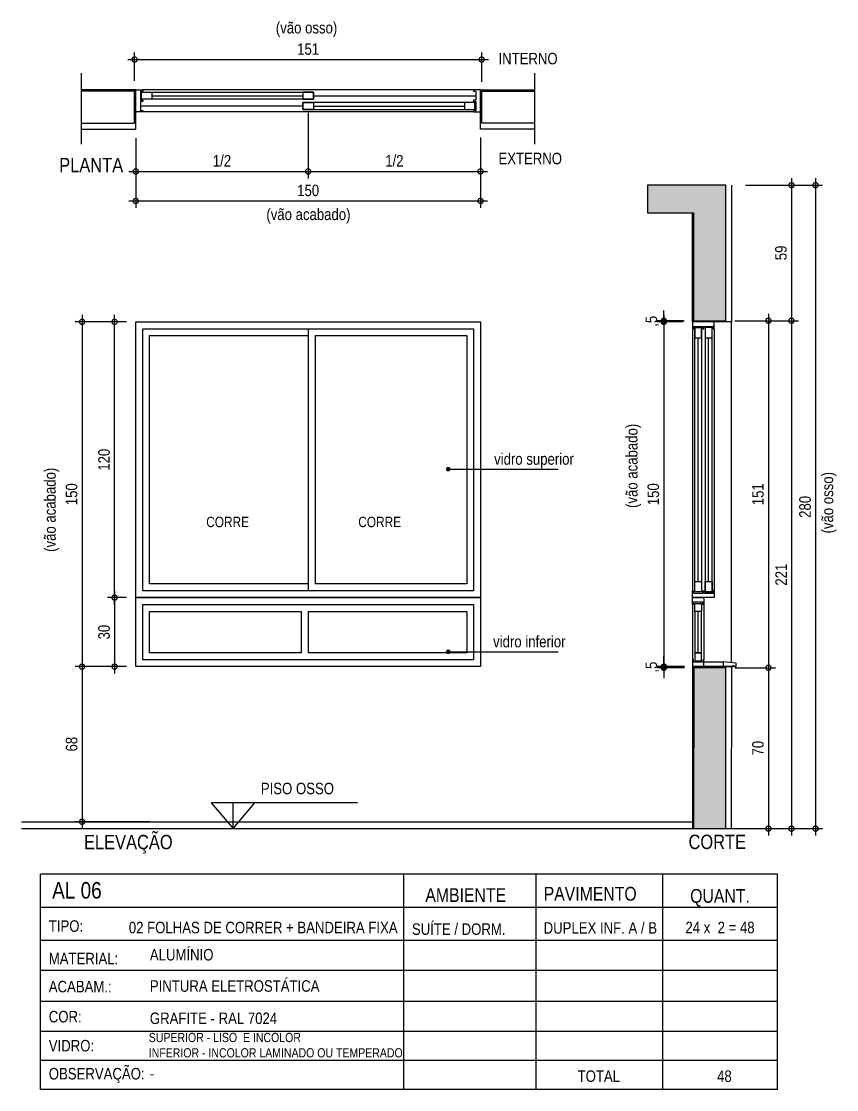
# Model space of a CAD drawing. Header units: metres. Extents: x -0.2 to 51.6, y -20.8 to 5.5.
# Drawn here: x 21.425 to 24.972, y 0.379 to 5.027 of the extents above; entities that cross this region are included whole.
import ezdxf

# ---------------------------------------------------------------- set-up
doc = ezdxf.new("R2010")
doc.units = ezdxf.units.M
doc.set_wipeout_variables(frame=1)
for name, color, linetype in [('ARQ-ALV ACAB', 4, 'Continuous'), ('ARQ-ALV OSSO', 5, 'Continuous'), ('ARQ-AUX', 7, 'Continuous'), ('ARQ-AUX1', 1, 'Continuous'), ('ARQ-AUX1 @ 1', 1, 'Continuous'), ('ARQ-AUX2', 2, 'Continuous'), ('ARQ-CAX', 1, 'Continuous'), ('ARQ-CAX @ 1', 1, 'Continuous'), ('ARQ-DIM', 2, 'Continuous'), ('ARQ-ENCH', 1, 'Continuous'), ('ARQ-SIM', 1, 'Continuous'), ('ARQ-TXT', 2, 'Continuous'), ('ARQ-TXT01', 2, 'Continuous'), ('ES-CORTE', 2, 'Continuous')]:
    doc.layers.add(name, color=color, linetype=linetype)
doc.styles.add('Adesa', font='ARIALN.TTF')
doc.styles.add('ROMANS', font='romans', dxfattribs={"height": 0.2})
doc.dimstyles.new('1-25ARQ', dxfattribs={"dimscale": 0.25, "dimtxt": 0.2, "dimasz": 0.08, "dimexe": 0.16, "dimexo": 0.1, "dimgap": 0.1, "dimtad": 1, "dimzin": 4, "dimdsep": 46, "dimtxsty": 'ROMANS', "dimblk": 'DOT', "dimcen": 0.1, "dimclrd": 1, "dimclre": 1, "dimclrt": 3, "dimadec": 0, "dimazin": 0, "dimtfac": 1, "dimtix": 1, "dimtmove": 2, "dimatfit": 3, "dimldrblk": 'DOT', "dimfxl": 1, "dimtolj": 1, "dimtzin": 4, "dimlwd": -1, "dimlwe": -1, "dimarcsym": 0})
doc.dimstyles.new('ADESA 1-0025', dxfattribs={"dimtxt": 0.05, "dimasz": 0.045, "dimexe": 0.03, "dimexo": 0.04, "dimgap": 0.02, "dimtad": 1, "dimtoh": 1, "dimdec": 0, "dimlfac": 100, "dimzin": 4, "dimtxsty": 'Adesa', "dimblk": 'DOTSMALL', "dimcen": 1, "dimdle": 0.03, "dimclrd": 1, "dimclre": 1, "dimclrt": 256, "dimazin": 1, "dimtm": 1e-09, "dimtfac": 1, "dimtdec": 0, "dimtix": 1, "dimtmove": 2, "dimatfit": 0, "dimldrblk": 'DOTSMALL', "dimfxl": 0.8, "dimtvp": 2, "dimtolj": 1, "dimtzin": 0, "dimarcsym": 0})

# ---------------------------------------------------------------- blocks, each defined once
blk = doc.blocks.new('_DotSmall')
at = {"color": 0, "linetype": 'ByBlock', "const_width": 0.5}
blk.add_lwpolyline([(-0.0625, 0, 1), (0.0625, 0, 1)], format="xyb", close=True, dxfattribs=at)
blk = doc.blocks.new('*D97')
at = {"layer": 'ARQ-DIM', "color": 1, "lineweight": -2, "transparency": 16777216}
for p, q in [((21.9227, 4.5188), (21.9227, 4.2158)), ((23.4227, 4.5188), (23.4227, 4.2158)), ((21.8927, 4.2458), (23.4527, 4.2458))]:
    blk.add_line(p, q, dxfattribs=at)
at = {"layer": 'Defpoints', "color": 0, "transparency": 16777216}
for p in [(21.9227, 4.5588), (23.4227, 4.5588), (23.4227, 4.2458)]:
    blk.add_point(p, dxfattribs=at)
at = {"layer": 'ARQ-DIM', "color": 1, "lineweight": -2, "transparency": 16777216, "xscale": 0.045, "yscale": 0.045, "zscale": 0.045, "rotation": 180}
blk.add_blockref('_DotSmall', (21.9227, 4.2458), dxfattribs=at)
at = {"layer": 'ARQ-DIM', "color": 1, "lineweight": -2, "transparency": 16777216, "xscale": 0.045, "yscale": 0.045, "zscale": 0.045}
blk.add_blockref('_DotSmall', (23.4227, 4.2458), dxfattribs=at)
at = {"layer": 'ARQ-DIM', "transparency": 16777216, "insert": (22.6727, 4.2913), "char_height": 0.05, "attachment_point": 5, "style": 'Adesa'}
blk.add_mtext('\\A1;150', dxfattribs=at)
blk = doc.blocks.new('*D86')
at = {"layer": 'ARQ-DIM', "color": 1, "lineweight": -2, "transparency": 16777216}
for p, q in [((21.8827, 3.7197), (21.659, 3.7197)), ((21.689, 3.7497), (21.689, 2.1897)), ((21.8827, 2.2197), (21.659, 2.2197))]:
    blk.add_line(p, q, dxfattribs=at)
at = {"layer": 'Defpoints', "color": 0, "transparency": 16777216}
for p in [(21.9227, 3.7197), (21.689, 2.2197), (21.9227, 2.2197)]:
    blk.add_point(p, dxfattribs=at)
at = {"layer": 'ARQ-DIM', "color": 1, "lineweight": -2, "transparency": 16777216, "xscale": 0.045, "yscale": 0.045, "zscale": 0.045}
for p, rotation in [((21.689, 3.7197), 90), ((21.689, 2.2197), 270)]:
    blk.add_blockref('_DotSmall', p, dxfattribs=dict(at, rotation=rotation))
at = {"layer": 'ARQ-DIM', "transparency": 16777216, "insert": (21.6435, 2.9697), "char_height": 0.05, "attachment_point": 5, "rotation": 90, "style": 'Adesa'}
blk.add_mtext('\\A1;150', dxfattribs=at)
blk = doc.blocks.new('*D98')
at = {"layer": 'ARQ-DIM', "color": 1, "lineweight": -2, "transparency": 16777216}
for p, q in [((21.9177, 4.7688), (21.9177, 4.8911)), ((23.4277, 4.7638), (23.4277, 4.8911)), ((21.8877, 4.8611), (23.4577, 4.8611))]:
    blk.add_line(p, q, dxfattribs=at)
at = {"layer": 'Defpoints', "color": 0, "transparency": 16777216}
for p in [(23.4277, 4.8611), (21.9177, 4.7288), (23.4277, 4.7238)]:
    blk.add_point(p, dxfattribs=at)
at = {"layer": 'ARQ-DIM', "color": 1, "lineweight": -2, "transparency": 16777216, "xscale": 0.045, "yscale": 0.045, "zscale": 0.045, "rotation": 180}
blk.add_blockref('_DotSmall', (21.9177, 4.8611), dxfattribs=at)
at = {"layer": 'ARQ-DIM', "color": 1, "lineweight": -2, "transparency": 16777216, "xscale": 0.045, "yscale": 0.045, "zscale": 0.045}
blk.add_blockref('_DotSmall', (23.4277, 4.8611), dxfattribs=at)
at = {"layer": 'ARQ-DIM', "transparency": 16777216, "insert": (22.6727, 4.9066), "char_height": 0.05, "attachment_point": 5, "style": 'Adesa'}
blk.add_mtext('\\A1;151', dxfattribs=at)
blk = doc.blocks.new('*D87')
at = {"layer": 'ARQ-DIM', "color": 1, "lineweight": -2, "transparency": 16777216}
for p, q in [((22.6727, 4.6288), (22.6727, 4.3442)), ((21.9227, 4.4938), (21.9227, 4.3442)), ((21.8927, 4.3742), (22.7027, 4.3742))]:
    blk.add_line(p, q, dxfattribs=at)
at = {"layer": 'Defpoints', "color": 0, "transparency": 16777216}
for p in [(22.6727, 4.6688), (21.9227, 4.5338), (22.6727, 4.3742)]:
    blk.add_point(p, dxfattribs=at)
at = {"layer": 'ARQ-DIM', "color": 1, "lineweight": -2, "transparency": 16777216, "xscale": 0.045, "yscale": 0.045, "zscale": 0.045, "rotation": 180}
blk.add_blockref('_DotSmall', (21.9227, 4.3742), dxfattribs=at)
at = {"layer": 'ARQ-DIM', "color": 1, "lineweight": -2, "transparency": 16777216, "xscale": 0.045, "yscale": 0.045, "zscale": 0.045}
blk.add_blockref('_DotSmall', (22.6727, 4.3742), dxfattribs=at)
at = {"layer": 'ARQ-DIM', "transparency": 16777216, "insert": (22.2977, 4.4201), "char_height": 0.05, "attachment_point": 5, "style": 'Adesa'}
blk.add_mtext('\\A1;1/2', dxfattribs=at)
blk = doc.blocks.new('*D88')
at = {"layer": 'ARQ-DIM', "color": 1, "lineweight": -2, "transparency": 16777216}
for p, q in [((22.6727, 4.6288), (22.6727, 4.3442)), ((23.4227, 4.5212), (23.4227, 4.3442)), ((22.6427, 4.3742), (23.4527, 4.3742))]:
    blk.add_line(p, q, dxfattribs=at)
at = {"layer": 'Defpoints', "color": 0, "transparency": 16777216}
for p in [(22.6727, 4.6688), (23.4227, 4.5612), (23.4227, 4.3742)]:
    blk.add_point(p, dxfattribs=at)
at = {"layer": 'ARQ-DIM', "color": 1, "lineweight": -2, "transparency": 16777216, "xscale": 0.045, "yscale": 0.045, "zscale": 0.045, "rotation": 180}
blk.add_blockref('_DotSmall', (22.6727, 4.3742), dxfattribs=at)
at = {"layer": 'ARQ-DIM', "color": 1, "lineweight": -2, "transparency": 16777216, "xscale": 0.045, "yscale": 0.045, "zscale": 0.045}
blk.add_blockref('_DotSmall', (23.4227, 4.3742), dxfattribs=at)
at = {"layer": 'ARQ-DIM', "transparency": 16777216, "insert": (23.0477, 4.4201), "char_height": 0.05, "attachment_point": 5, "style": 'Adesa'}
blk.add_mtext('\\A1;1/2', dxfattribs=at)
blk = doc.blocks.new('*D89')
at = {"layer": 'ARQ-DIM', "color": 1, "lineweight": -2, "transparency": 16777216}
for p, q in [((21.689, 2.2497), (21.689, 1.5147)), ((21.8827, 2.2197), (21.659, 2.2197)), ((21.9843, 1.5447), (21.659, 1.5447))]:
    blk.add_line(p, q, dxfattribs=at)
at = {"layer": 'Defpoints', "color": 0, "transparency": 16777216}
for p in [(21.9227, 2.2197), (21.689, 1.5447), (22.0243, 1.5447)]:
    blk.add_point(p, dxfattribs=at)
at = {"layer": 'ARQ-DIM', "color": 1, "lineweight": -2, "transparency": 16777216, "xscale": 0.045, "yscale": 0.045, "zscale": 0.045}
for p, rotation in [((21.689, 2.2197), 90), ((21.689, 1.5447), 270)]:
    blk.add_blockref('_DotSmall', p, dxfattribs=dict(at, rotation=rotation))
at = {"layer": 'ARQ-DIM', "transparency": 16777216, "insert": (21.6435, 1.8822), "char_height": 0.05, "attachment_point": 5, "rotation": 90, "style": 'Adesa'}
blk.add_mtext('\\A1;68', dxfattribs=at)
blk = doc.blocks.new('*D90')
at = {"layer": 'ARQ-DIM', "color": 1, "lineweight": -2, "transparency": 16777216}
for p, q in [((24.6755, 2.2448), (24.6755, 1.4847)), ((24.5305, 2.2148), (24.7055, 2.2148)), ((24.5299, 1.5147), (24.7055, 1.5147))]:
    blk.add_line(p, q, dxfattribs=at)
at = {"layer": 'Defpoints', "color": 0, "transparency": 16777216}
for p in [(24.4905, 2.2148), (24.4899, 1.5147), (24.6755, 1.5147)]:
    blk.add_point(p, dxfattribs=at)
at = {"layer": 'ARQ-DIM', "color": 1, "lineweight": -2, "transparency": 16777216, "xscale": 0.045, "yscale": 0.045, "zscale": 0.045}
for p, rotation in [((24.6755, 2.2148), 90), ((24.6755, 1.5147), 270)]:
    blk.add_blockref('_DotSmall', p, dxfattribs=dict(at, rotation=rotation))
at = {"layer": 'ARQ-DIM', "transparency": 16777216, "insert": (24.63, 1.8647), "char_height": 0.05, "attachment_point": 5, "rotation": 90, "style": 'Adesa'}
blk.add_mtext('\\A1;70', dxfattribs=at)
blk = doc.blocks.new('*D91')
at = {"layer": 'ARQ-DIM', "color": 1, "lineweight": -2, "transparency": 16777216}
for p, q in [((24.5299, 3.7247), (24.7055, 3.7247)), ((24.6755, 3.7547), (24.6755, 2.1848)), ((24.5305, 2.2148), (24.7055, 2.2148))]:
    blk.add_line(p, q, dxfattribs=at)
at = {"layer": 'Defpoints', "color": 0, "transparency": 16777216}
for p in [(24.4899, 3.7247), (24.4905, 2.2148), (24.6755, 2.2148)]:
    blk.add_point(p, dxfattribs=at)
at = {"layer": 'ARQ-DIM', "color": 1, "lineweight": -2, "transparency": 16777216, "xscale": 0.045, "yscale": 0.045, "zscale": 0.045}
for p, rotation in [((24.6755, 3.7247), 90), ((24.6755, 2.2148), 270)]:
    blk.add_blockref('_DotSmall', p, dxfattribs=dict(at, rotation=rotation))
at = {"layer": 'ARQ-DIM', "transparency": 16777216, "insert": (24.63, 2.9697), "char_height": 0.05, "attachment_point": 5, "rotation": 90, "style": 'Adesa'}
blk.add_mtext('\\A1;151', dxfattribs=at)
blk = doc.blocks.new('*D92')
at = {"layer": 'ARQ-DIM', "color": 1, "lineweight": -2, "transparency": 16777216}
for p, q in [((24.7756, 4.3447), (24.7756, 3.6947)), ((24.5759, 4.3147), (24.8056, 4.3147)), ((24.5299, 3.7247), (24.8056, 3.7247))]:
    blk.add_line(p, q, dxfattribs=at)
at = {"layer": 'Defpoints', "color": 0, "transparency": 16777216}
for p in [(24.5359, 4.3147), (24.4899, 3.7247), (24.7756, 3.7247)]:
    blk.add_point(p, dxfattribs=at)
at = {"layer": 'ARQ-DIM', "color": 1, "lineweight": -2, "transparency": 16777216, "xscale": 0.045, "yscale": 0.045, "zscale": 0.045}
for p, rotation in [((24.7756, 4.3147), 90), ((24.7756, 3.7247), 270)]:
    blk.add_blockref('_DotSmall', p, dxfattribs=dict(at, rotation=rotation))
at = {"layer": 'ARQ-DIM', "transparency": 16777216, "insert": (24.7301, 4.0197), "char_height": 0.05, "attachment_point": 5, "rotation": 90, "style": 'Adesa'}
blk.add_mtext('\\A1;59', dxfattribs=at)
blk = doc.blocks.new('*D93')
at = {"layer": 'ARQ-DIM', "color": 1, "lineweight": -2, "transparency": 16777216}
for p, q in [((24.6577, 3.7247), (24.8056, 3.7247)), ((24.7756, 3.7547), (24.7756, 1.4847)), ((24.6577, 1.5147), (24.8056, 1.5147))]:
    blk.add_line(p, q, dxfattribs=at)
at = {"layer": 'Defpoints', "color": 0, "transparency": 16777216}
for p in [(24.6177, 3.7247), (24.6177, 1.5147), (24.7756, 1.5147)]:
    blk.add_point(p, dxfattribs=at)
at = {"layer": 'ARQ-DIM', "color": 1, "lineweight": -2, "transparency": 16777216, "xscale": 0.045, "yscale": 0.045, "zscale": 0.045}
for p, rotation in [((24.7756, 3.7247), 90), ((24.7756, 1.5147), 270)]:
    blk.add_blockref('_DotSmall', p, dxfattribs=dict(at, rotation=rotation))
at = {"layer": 'ARQ-DIM', "transparency": 16777216, "insert": (24.7305, 2.6197), "char_height": 0.05, "attachment_point": 5, "rotation": 90, "style": 'Adesa'}
blk.add_mtext('\\A1;221', dxfattribs=at)
blk = doc.blocks.new('*D85')
at = {"layer": 'ARQ-DIM', "color": 1, "lineweight": -2, "transparency": 16777216}
for p, q in [((24.8804, 4.3447), (24.8804, 1.4847)), ((24.8077, 4.3147), (24.9104, 4.3147)), ((24.7716, 1.5147), (24.9104, 1.5147))]:
    blk.add_line(p, q, dxfattribs=at)
at = {"layer": 'Defpoints', "color": 0, "transparency": 16777216}
for p in [(24.7677, 4.3147), (24.7316, 1.5147), (24.8804, 1.5147)]:
    blk.add_point(p, dxfattribs=at)
at = {"layer": 'ARQ-DIM', "color": 1, "lineweight": -2, "transparency": 16777216, "xscale": 0.045, "yscale": 0.045, "zscale": 0.045}
for p, rotation in [((24.8804, 4.3147), 90), ((24.8804, 1.5147), 270)]:
    blk.add_blockref('_DotSmall', p, dxfattribs=dict(at, rotation=rotation))
at = {"layer": 'ARQ-DIM', "transparency": 16777216, "insert": (24.8349, 2.9147), "char_height": 0.05, "attachment_point": 5, "rotation": 90, "style": 'Adesa'}
blk.add_mtext('\\A1;280', dxfattribs=at)
blk = doc.blocks.new('*U18')
at = {"color": 0, "linetype": 'ByBlock', "ltscale": 0.5}
for points in [[(0.02, -0.045), (0.03, -0.045), (0.03, -0.05), (0.02, -0.05), (0.02, -0.09), (0.03, -0.09), (0.03, -0.095), (0.02, -0.095), (0.02, -0.09), (0.03, -0.09), (0.03, -0.095), (0, -0.095), (0, 0), (0.03, 0), (0.03, -0.005), (0.02, -0.005), (0.02, -0.045)], [(1.48, -0.045), (1.47, -0.045), (1.47, -0.05), (1.48, -0.05), (1.48, -0.09), (1.47, -0.09), (1.47, -0.095), (1.48, -0.095), (1.48, -0.09), (1.47, -0.09), (1.47, -0.095), (1.5, -0.095), (1.5, 0), (1.47, 0), (1.47, -0.005), (1.48, -0.005), (1.48, -0.045)], [(0.025, -0.01), (0.07, -0.01), (0.07, -0.04), (0.025, -0.04)], [(0.7725, -0.01), (0.7275, -0.01), (0.7275, -0.04), (0.7725, -0.04)], [(0.7275, -0.055), (0.7725, -0.055), (0.7725, -0.085), (0.7275, -0.085)], [(1.475, -0.055), (1.43, -0.055), (1.43, -0.085), (1.475, -0.085)]]:
    blk.add_lwpolyline(points, close=True, dxfattribs=at)
at = {"color": 8, "linetype": 'ByBlock', "ltscale": 0.5}
for points in [[(1.47, 0), (0.03, 0)], [(0.7725, -0.025), (1.48, -0.025)], [(0.7275, -0.07), (0.02, -0.07)], [(1.47, -0.095), (0.03, -0.095)]]:
    blk.add_lwpolyline(points, dxfattribs=at)
at = {"color": 7, "linetype": 'ByBlock', "ltscale": 0.5}
for points in [[(0.7725, -0.01), (0.7725, -0.04), (0.025, -0.04), (0.025, -0.01)], [(0.7275, -0.055), (0.7275, -0.085), (1.475, -0.085), (1.475, -0.055)]]:
    blk.add_lwpolyline(points, close=True, dxfattribs=at)
for points in [[(0.07, -0.025), (0.7275, -0.025)], [(0.7725, -0.07), (1.43, -0.07)]]:
    blk.add_lwpolyline(points, dxfattribs=at)
blk = doc.blocks.new('*U19')
at = {"color": 0, "linetype": 'ByBlock', "ltscale": 0.5}
for points in [[(-0.045, 1.18), (-0.045, 1.17), (-0.05, 1.17), (-0.05, 1.18), (-0.09, 1.18), (-0.09, 1.17), (-0.095, 1.17), (-0.095, 1.18), (-0.09, 1.18), (-0.09, 1.17), (-0.095, 1.17), (-0.095, 1.2), (0, 1.2), (0, 1.17), (-0.005, 1.17), (-0.005, 1.18), (-0.045, 1.18)], [(-0.055, 1.175), (-0.055, 1.13), (-0.085, 1.13), (-0.085, 1.175)], [(-0.01, 1.175), (-0.01, 1.13), (-0.04, 1.13), (-0.04, 1.175)], [(-0.055, 0.025), (-0.055, 0.07), (-0.085, 0.07), (-0.085, 0.025)], [(-0.01, 0.025), (-0.01, 0.07), (-0.04, 0.07), (-0.04, 0.025)], [(-0.045, 0.02), (-0.045, 0.03), (-0.05, 0.03), (-0.05, 0.02), (-0.09, 0.02), (-0.09, 0.03), (-0.095, 0.03), (-0.095, 0.02), (-0.09, 0.02), (-0.09, 0.03), (-0.095, 0.03), (-0.095, 0), (0, 0), (0, 0.03), (-0.005, 0.03), (-0.005, 0.02), (-0.045, 0.02)]]:
    blk.add_lwpolyline(points, close=True, dxfattribs=at)
at = {"color": 8, "linetype": 'ByBlock', "ltscale": 0.5}
for points in [[(-0.095, 1.17), (-0.095, 0.03)], [(0, 1.17), (0, 0.03)]]:
    blk.add_lwpolyline(points, dxfattribs=at)
at = {"color": 7, "linetype": 'ByBlock', "ltscale": 0.5}
for points in [[(-0.055, 0.025), (-0.085, 0.025), (-0.085, 1.175), (-0.055, 1.175)], [(-0.01, 1.175), (-0.04, 1.175), (-0.04, 0.025), (-0.01, 0.025)]]:
    blk.add_lwpolyline(points, close=True, dxfattribs=at)
for points in [[(-0.07, 0.07), (-0.07, 1.13)], [(-0.025, 0.07), (-0.025, 1.13)]]:
    blk.add_lwpolyline(points, dxfattribs=at)
blk = doc.blocks.new('*D94')
at = {"layer": 'ARQ-DIM', "color": 1, "lineweight": -2, "transparency": 16777216}
for p, q in [((24.3042, 3.7197), (24.1903, 3.7197)), ((24.2203, 3.7497), (24.2203, 2.1897)), ((24.3049, 2.2197), (24.1903, 2.2197))]:
    blk.add_line(p, q, dxfattribs=at)
at = {"layer": 'Defpoints', "color": 0, "transparency": 16777216}
for p in [(24.3442, 3.7197), (24.2203, 2.2197), (24.3449, 2.2197)]:
    blk.add_point(p, dxfattribs=at)
at = {"layer": 'ARQ-DIM', "color": 1, "lineweight": -2, "transparency": 16777216, "xscale": 0.045, "yscale": 0.045, "zscale": 0.045}
for p, rotation in [((24.2203, 3.7197), 90), ((24.2203, 2.2197), 270)]:
    blk.add_blockref('_DotSmall', p, dxfattribs=dict(at, rotation=rotation))
at = {"layer": 'ARQ-DIM', "transparency": 16777216, "insert": (24.1747, 2.9697), "char_height": 0.05, "attachment_point": 5, "rotation": 90, "style": 'Adesa'}
blk.add_mtext('\\A1;150', dxfattribs=at)
blk = doc.blocks.new('*D95')
at = {"layer": 'ARQ-DIM', "color": 1, "lineweight": -2, "transparency": 16777216}
for p, q in [((24.2203, 3.7247), (24.2203, 3.7697)), ((24.3092, 3.7247), (24.1903, 3.7247)), ((24.3042, 3.7197), (24.1903, 3.7197)), ((24.2203, 3.7247), (24.2203, 3.7197)), ((24.2203, 3.7197), (24.2203, 3.6747))]:
    blk.add_line(p, q, dxfattribs=at)
at = {"layer": 'Defpoints', "color": 0, "transparency": 16777216}
for p in [(24.2203, 3.7197), (24.3442, 3.7197), (24.3492, 3.7247)]:
    blk.add_point(p, dxfattribs=at)
at = {"layer": 'ARQ-DIM', "color": 1, "lineweight": -2, "transparency": 16777216, "xscale": 0.045, "yscale": 0.045, "zscale": 0.045}
for p, rotation in [((24.2203, 3.7247), 270), ((24.2203, 3.7197), 90)]:
    blk.add_blockref('_DotSmall', p, dxfattribs=dict(at, rotation=rotation))
at = {"layer": 'ARQ-DIM', "transparency": 16777216, "insert": (24.1703, 3.7222), "char_height": 0.05, "attachment_point": 5, "rotation": 90, "style": 'Adesa'}
blk.add_mtext('\\A1;,5', dxfattribs=at)
blk = doc.blocks.new('*D96')
at = {"layer": 'ARQ-DIM', "color": 1, "lineweight": -2, "transparency": 16777216}
for p, q in [((24.2203, 2.2197), (24.2203, 2.2647)), ((24.3099, 2.2197), (24.1903, 2.2197)), ((24.3099, 2.2147), (24.1903, 2.2147)), ((24.2203, 2.2147), (24.2203, 2.2197)), ((24.2203, 2.2147), (24.2203, 2.1697))]:
    blk.add_line(p, q, dxfattribs=at)
at = {"layer": 'Defpoints', "color": 0, "transparency": 16777216}
for p in [(24.2203, 2.2197), (24.3499, 2.2197), (24.3499, 2.2147)]:
    blk.add_point(p, dxfattribs=at)
at = {"layer": 'ARQ-DIM', "color": 1, "lineweight": -2, "transparency": 16777216, "xscale": 0.045, "yscale": 0.045, "zscale": 0.045}
for p, rotation in [((24.2203, 2.2197), 270), ((24.2203, 2.2147), 90)]:
    blk.add_blockref('_DotSmall', p, dxfattribs=dict(at, rotation=rotation))
at = {"layer": 'ARQ-DIM', "transparency": 16777216, "insert": (24.1703, 2.2172), "char_height": 0.05, "attachment_point": 5, "rotation": 90, "style": 'Adesa'}
blk.add_mtext('\\A1;,5', dxfattribs=at)
blk = doc.blocks.new('V BAND INF 150x40')
for points in [[(0, 0), (1.5, 0), (1.5, -0.3), (0, -0.3)], [(0.03, -0.03), (1.47, -0.03), (1.47, -0.27), (0.03, -0.27)]]:
    blk.add_lwpolyline(points, close=True)
for points in [[(0.72, -0.24), (0.06, -0.24), (0.06, -0.06), (0.72, -0.06)], [(0.72, -0.06), (0.72, -0.24)], [(0.75, -0.06), (1.44, -0.06), (1.44, -0.24), (0.75, -0.24)], [(0.75, -0.06), (0.75, -0.24)]]:
    blk.add_lwpolyline(points)
blk = doc.blocks.new('_Dot')
at = {"color": 0, "linetype": 'ByBlock', "lineweight": -2}
blk.add_line((-0.5, 0), (-1, 0), dxfattribs=at)
at = {"color": 0, "linetype": 'ByBlock', "const_width": 0.5}
blk.add_lwpolyline([(-0.25, 0, 1), (0.25, 0, 1)], format="xyb", close=True, dxfattribs=at)
blk = doc.blocks.new('*U507')
at = {"color": 0, "linetype": 'ByBlock', "ltscale": 0.5}
for points in [[(0.02, -0.045), (0.02, -0.045), (0.02, -0.045), (0.02, -0.045), (0.02, -0.045), (0.02, -0.045), (0.02, -0.045), (0.02, -0.045), (0.02, -0.045), (0.03, -0.045), (0.03, -0.05), (0, -0.05), (0, 0), (0.03, 0), (0.03, -0.005), (0.02, -0.005), (0.02, -0.045)], [(0.28, -0.045), (0.28, -0.045), (0.28, -0.045), (0.28, -0.045), (0.28, -0.045), (0.28, -0.045), (0.28, -0.045), (0.28, -0.045), (0.28, -0.045), (0.27, -0.045), (0.27, -0.05), (0.3, -0.05), (0.3, 0), (0.27, 0), (0.27, -0.005), (0.28, -0.005), (0.28, -0.045)], [(0.025, -0.01), (0.06, -0.01), (0.06, -0.04), (0.025, -0.04)], [(0.275, -0.01), (0.24, -0.01), (0.24, -0.04), (0.275, -0.04)]]:
    blk.add_lwpolyline(points, close=True, dxfattribs=at)
at = {"color": 8, "linetype": 'ByBlock', "ltscale": 0.5}
for points in [[(0.27, 0), (0.03, 0)], [(0.27, -0.05), (0.03, -0.05)]]:
    blk.add_lwpolyline(points, dxfattribs=at)
at = {"color": 7, "linetype": 'ByBlock', "ltscale": 0.5}
blk.add_lwpolyline([(0.24, -0.01), (0.24, -0.04), (0.06, -0.04), (0.06, -0.01)], close=True, dxfattribs=at)
blk.add_lwpolyline([(0.06, -0.025), (0.24, -0.025)], dxfattribs=at)
blk = doc.blocks.new('*D508')
at = {"layer": 'ARQ-DIM', "color": 1, "lineweight": -2, "transparency": 16777216}
for p, q in [((21.8827, 3.7197), (21.8002, 3.7197)), ((21.8302, 2.4897), (21.8302, 3.7497)), ((21.8827, 2.5197), (21.8002, 2.5197))]:
    blk.add_line(p, q, dxfattribs=at)
at = {"layer": 'Defpoints', "color": 0, "transparency": 16777216}
for p in [(21.8302, 3.7197), (21.9227, 3.7197), (21.9227, 2.5197)]:
    blk.add_point(p, dxfattribs=at)
at = {"layer": 'ARQ-DIM', "color": 1, "lineweight": -2, "transparency": 16777216, "xscale": 0.045, "yscale": 0.045, "zscale": 0.045}
for p, rotation in [((21.8302, 3.7197), 90), ((21.8302, 2.5197), 270)]:
    blk.add_blockref('_DotSmall', p, dxfattribs=dict(at, rotation=rotation))
at = {"layer": 'ARQ-DIM', "transparency": 16777216, "insert": (21.7847, 3.1197), "char_height": 0.05, "attachment_point": 5, "rotation": 90, "style": 'Adesa'}
blk.add_mtext('\\A1;120', dxfattribs=at)
blk = doc.blocks.new('*D509')
at = {"layer": 'ARQ-DIM', "color": 1, "lineweight": -2, "transparency": 16777216}
for p, q in [((21.8827, 2.5197), (21.8002, 2.5197)), ((21.8302, 2.5497), (21.8302, 2.1897)), ((21.8827, 2.2197), (21.8002, 2.2197))]:
    blk.add_line(p, q, dxfattribs=at)
at = {"layer": 'Defpoints', "color": 0, "transparency": 16777216}
for p in [(21.9227, 2.5197), (21.8302, 2.2197), (21.9227, 2.2197)]:
    blk.add_point(p, dxfattribs=at)
at = {"layer": 'ARQ-DIM', "color": 1, "lineweight": -2, "transparency": 16777216, "xscale": 0.045, "yscale": 0.045, "zscale": 0.045}
for p, rotation in [((21.8302, 2.5197), 90), ((21.8302, 2.2197), 270)]:
    blk.add_blockref('_DotSmall', p, dxfattribs=dict(at, rotation=rotation))
at = {"layer": 'ARQ-DIM', "transparency": 16777216, "insert": (21.7847, 2.3697), "char_height": 0.05, "attachment_point": 5, "rotation": 90, "style": 'Adesa'}
blk.add_mtext('\\A1;30', dxfattribs=at)
blk = doc.blocks.new('ALUMINIO')
h = blk.add_hatch(color=8)
h.dxf.hatch_style = 1
h.paths.add_polyline_path([(24.4899, 4.3147), (24.1499, 4.3147), (24.1499, 4.1947), (24.3499, 4.1947), (24.3499, 3.7247), (24.4899, 3.7247)])
h = blk.add_hatch()
h.set_pattern_fill('ANGLE', color=8)
h.set_pattern_definition([(0, (21.425, 0), (0, 6.985), [5.08, -1.905]), (90, (21.425, 0), (-6.985, 4e-16), [5.08, -1.905])])
h.paths.add_polyline_path([(24.3505, 2.2148), (24.3499, 1.5147), (24.4899, 1.5147), (24.4905, 2.2148)])
at = {"layer": 'ARQ-AUX1'}
h = blk.add_hatch(color=254, dxfattribs=at)
h.paths.add_polyline_path([(22.4597, 2.7778), (22.503, 2.8528), (22.4597, 2.9278)])
h.paths.add_polyline_path([(22.872, 2.9278), (22.8287, 2.8528), (22.872, 2.7778)])
h = blk.add_hatch(color=256, dxfattribs=at)
h.paths.add_polyline_path([(22.4597, 2.7778), (22.503, 2.8528), (22.4597, 2.9278)])
h.paths.add_polyline_path([(22.872, 2.9278), (22.8287, 2.8528), (22.872, 2.7778)])
at = {"layer": 'ARQ-DIM'}
h = blk.add_hatch(color=8, dxfattribs=at)
h.dxf.hatch_style = 1
h.paths.add_polyline_path([(24.3499, 1.5147), (24.4899, 1.5147), (24.4905, 2.2148), (24.3505, 2.2148)])
at = {"color": 8}
blk.add_line((24.1499, 4.3147), (24.1499, 4.1947), dxfattribs=at)
at = {"layer": 'ARQ-ALV ACAB', "ltscale": 0.05}
blk.add_line((21.4248, 1.5447), (24.3445, 1.5447), dxfattribs=at)
for points in [[(21.688, 4.5588), (21.9227, 4.5588), (21.9227, 4.7288), (21.687, 4.7288)], [(23.6573, 4.5588), (23.4227, 4.5588), (23.4227, 4.7288), (23.6573, 4.7288)]]:
    blk.add_lwpolyline(points, dxfattribs=at)
at = {"layer": 'ARQ-ALV ACAB'}
for points in [[(24.5149, 4.3147), (24.5149, 3.7197), (24.3449, 3.7197), (24.3449, 4.1947)], [(24.5149, 1.5147), (24.5155, 2.2198), (24.3449, 2.2197), (24.3445, 1.5147)]]:
    blk.add_lwpolyline(points, dxfattribs=at)
at = {"layer": 'ARQ-ALV OSSO', "ltscale": 0.05}
for points in [[(21.688, 4.5838), (21.9177, 4.5838), (21.9177, 4.7238), (21.688, 4.7238)], [(23.6573, 4.5838), (23.4277, 4.5838), (23.4277, 4.7238), (23.6573, 4.7238)]]:
    blk.add_lwpolyline(points, dxfattribs=at)
at = {"layer": 'ARQ-AUX'}
blk.add_lwpolyline([(24.5149, 2.2366), (24.5149, 3.7197)], dxfattribs=at)
at = {"layer": 'ARQ-AUX1'}
for points in [[(24.4785, 2.2198), (24.3949, 2.2198), (24.3949, 2.2398), (24.4785, 2.2398)], [(24.5255, 2.2198), (24.5355, 2.2198), (24.5355, 2.2348), (24.4785, 2.2398), (24.4785, 2.2198), (24.5205, 2.2198), (24.5205, 2.2248), (24.5255, 2.2248)]]:
    blk.add_lwpolyline(points, close=True, dxfattribs=at)
at = {"layer": 'ARQ-AUX2'}
for points in [[(24.1499, 4.1947), (24.3499, 4.1947), (24.3499, 3.7247), (24.4899, 3.7247), (24.4899, 4.3147), (24.1499, 4.3147)], [(24.4899, 1.5147), (24.4905, 2.2148), (24.3505, 2.2148), (24.3499, 1.5147)]]:
    blk.add_lwpolyline(points, dxfattribs=at)
at = {"layer": 'ARQ-CAX'}
for points in [[(22.6727, 3.6897), (22.6727, 2.5497)], [(22.7027, 3.6597), (22.7027, 2.5797)]]:
    blk.add_lwpolyline(points, dxfattribs=at)
at = {"layer": 'ARQ-DIM'}
blk.add_lwpolyline([(22.8873, 1.6272), (22.251, 1.6272), (22.346, 1.5147), (22.4409, 1.6272), (22.251, 1.6272), (22.346, 1.5147), (22.346, 1.6272)], dxfattribs=at)
at = {"layer": 'ARQ-ENCH', "ltscale": 0.01}
for p, q in [((21.687, 4.4923), (21.687, 4.8013)), ((23.6583, 4.4923), (23.6583, 4.8013)), ((24.7143, 1.3159), (21.5082, 1.3159)), ((21.5082, 0.379), (21.5082, 1.3159)), ((23.0896, 0.379), (23.0896, 1.3159)), ((23.0896, 0.379), (23.0896, 1.3159)), ((23.6627, 1.3159), (23.6627, 0.379)), ((24.215, 1.3159), (24.215, 0.379)), ((24.7143, 0.379), (24.7143, 1.3159)), ((24.7143, 1.172), (21.5082, 1.172)), ((24.7143, 1.0282), (21.5082, 1.0282)), ((24.7143, 0.8975), (21.5082, 0.8975)), ((24.7143, 0.7624), (21.5082, 0.7624)), ((24.7143, 0.6317), (21.5082, 0.6317)), ((24.7143, 0.5053), (21.5082, 0.5053)), ((24.7143, 0.379), (21.5082, 0.379))]:
    blk.add_line(p, q, dxfattribs=at)
at = {"layer": 'ES-CORTE'}
blk.add_line((21.4248, 1.5147), (24.5721, 1.5147), dxfattribs=at)
at = {"layer": 'ARQ-AUX1 @ 1'}
blk.add_blockref('*U18', (21.9227, 4.7288), dxfattribs=at)
at = {"layer": 'ARQ-CAX', "xscale": -1}
blk.add_blockref('*U19', (24.3449, 2.5197), dxfattribs=at)
at = {"layer": 'ARQ-CAX'}
blk.add_blockref('V BAND INF 150x40', (21.9227, 2.5197), dxfattribs=at)
at = {"layer": 'ARQ-CAX @ 1', "xscale": -1, "rotation": 270}
blk.add_blockref('*U507', (24.3949, 2.2197), dxfattribs=at)
at = {"layer": 'ARQ-TXT', "style": 'Adesa'}
for p in [(22.2292, 2.8266), (22.8908, 2.8266)]:
    blk.add_text('CORRE', height=0.045, dxfattribs=at).set_placement(p)
at = {"layer": 'ARQ-TXT', "attachment_point": 1, "style": 'Adesa'}
for s, insert, char_height, width in [('(vão osso)', (22.532, 5.0246), 0.05, 0.551174), ('PLANTA', (21.5894, 4.4332), 0.0625, 0.551174), ('(vão acabado)', (22.4908, 4.2126), 0.05, 0.551174), ('vidro superior', (23.4818, 3.148), 0.05, 0.551174), ('vidro inferior', (23.4774, 2.3536), 0.05, 0.551174), ('PISO OSSO', (22.4668, 1.7143), 0.05, 0.88), ('ELEVAÇÃO', (21.6972, 1.4875), 0.0625, 0.551174), ('CORTE', (24.3276, 1.4883), 0.0625, 0.551174)]:
    blk.add_mtext(s, dxfattribs=dict(at, insert=insert, char_height=char_height, width=width))
at = {"layer": 'ARQ-TXT', "ltscale": 0.01, "style": 'Adesa'}
for s, insert, char_height, width, attachment_point in [('INTERNO', (23.5006, 4.8903), 0.05, 0.686828, 1), ('EXTERNO', (23.5006, 4.4555), 0.05, 0.686828, 1), ('AL 06', (21.5588, 1.2823), 0.072, 0.605305, 1), ('AMBIENTE', (23.3582, 1.2556), 0.06, 0.467927, 2), ('PAVIMENTO', (23.6974, 1.2309), 0.06, 0.336611, 4), ('QUANT.', (24.4647, 1.2519), 0.06, 0.49922, 2), ('TIPO:', (21.5441, 1.1159), 0.05, 0.166457, 1), ('02 FOLHAS DE CORRER + BANDEIRA FIXA', (21.8924, 1.1093), 0.05, 1.240808, 1), ('SUÍTE / DORM.', (23.1242, 1.077), 0.05, 0.467927, 4), ('DUPLEX INF. A / B', (23.6974, 1.0823), 0.05, 0.55993, 4), ('24 x  2 = 48', (24.4647, 1.0843), 0.05, 0.49922, 5), ('ALUMÍNIO', (21.9839, 0.9911), 0.05, 1.067594, 1), ('MATERIAL:', (21.5441, 0.9743), 0.05, 0.336303, 1), ('ACABAM.:', (21.5441, 0.8523), 0.05, 0.336303, 1), ('PINTURA ELETROSTÁTICA', (21.9839, 0.855), 0.05, 1.067594, 1), ('COR:', (21.5441, 0.7216), 0.05, 0.336303, 1), ('GRAFITE - RAL 7024', (21.9839, 0.7145), 0.05, 1.067594, 1), ('VIDRO:', (21.5441, 0.5953), 0.05, 0.336303, 1), ('OBSERVAÇÃO:', (21.5441, 0.4733), 0.05, 0.336303, 1), ('-', (21.9839, 0.4741), 0.05, 1.067594, 1), ('TOTAL', (23.9374, 0.4626), 0.05, 0.410919, 2), ('48', (24.4839, 0.4626), 0.05, 0.39922, 2)]:
    blk.add_mtext(s, dxfattribs=dict(at, insert=insert, char_height=char_height, width=width, attachment_point=attachment_point))
at = {"layer": 'ARQ-TXT', "ltscale": 0.01, "char_height": 0.05, "width": 0.88, "attachment_point": 1, "rotation": 90, "style": 'Adesa'}
for s, insert in [('{\\fArial Narrow|b0|i0|c0|p34;(vão acabado)}', (24.0557, 2.91)), ('{\\fArial Narrow|b0|i0|c0|p34;(vão acabado)}', (21.5243, 2.7188)), ('{\\fArial Narrow|b0|i0|c0|p34;(vão osso)}', (24.9071, 2.799))]:
    blk.add_mtext(s, dxfattribs=dict(at, insert=insert))
at = {"layer": 'ARQ-TXT01', "ltscale": 0.01, "insert": (21.9792, 0.6259), "char_height": 0.04, "width": 1.551568, "attachment_point": 1, "style": 'Adesa'}
blk.add_mtext('{\\fArial Narrow|b0|i0|c0|p34;SUPERIOR - LISO  E INCOLOR \\PINFERIOR - INCOLOR LAMINADO OU TEMPERADO}', dxfattribs=at)
at = {"layer": 'ARQ-DIM'}
for base, p1, p2, picture, middle in [((23.4277, 4.8611), (21.9177, 4.7288), (23.4277, 4.7238), '*D98', (22.6727, 4.9066)), ((23.4227, 4.2458), (21.9227, 4.5588), (23.4227, 4.5588), '*D97', (22.6727, 4.2913))]:
    dim = blk.add_linear_dim(base=base, p1=p1, p2=p2, dimstyle='ADESA 1-0025', dxfattribs=at)
    dim.commit()
    dim.dimension.update_dxf_attribs({"geometry": picture, "text_midpoint": middle})
for base, p1, p2, picture, middle in [((22.6727, 4.3742), (21.9227, 4.5338), (22.6727, 4.6688), '*D87', (22.2977, 4.4201)), ((23.4227, 4.3742), (22.6727, 4.6688), (23.4227, 4.5612), '*D88', (23.0477, 4.4201))]:
    dim = blk.add_linear_dim(base=base, p1=p1, p2=p2, text='1/2', dimstyle='ADESA 1-0025', dxfattribs=at)
    dim.commit()
    dim.dimension.update_dxf_attribs({"geometry": picture, "text_midpoint": middle})
for base, p1, p2, picture, middle in [((24.7756, 3.7247), (24.5359, 4.3147), (24.4899, 3.7247), '*D92', (24.7301, 4.0197)), ((24.8804, 1.5147), (24.7677, 4.3147), (24.7316, 1.5147), '*D85', (24.8349, 2.9147)), ((21.689, 2.2197), (21.9227, 3.7197), (21.9227, 2.2197), '*D86', (21.6435, 2.9697)), ((21.8302, 3.7197), (21.9227, 2.5197), (21.9227, 3.7197), '*D508', (21.7847, 3.1197)), ((24.2203, 2.2197), (24.3442, 3.7197), (24.3449, 2.2197), '*D94', (24.1747, 2.9697)), ((24.6755, 2.2148), (24.4899, 3.7247), (24.4905, 2.2148), '*D91', (24.63, 2.9697)), ((24.7756, 1.5147), (24.6177, 3.7247), (24.6177, 1.5147), '*D93', (24.7305, 2.6197)), ((21.8302, 2.2197), (21.9227, 2.5197), (21.9227, 2.2197), '*D509', (21.7847, 2.3697)), ((21.6890344, 1.5447214), (21.9226608, 2.2197215), (22.0243293, 1.5447214), '*D89', (21.6435057, 1.8822215)), ((24.6755, 1.5147), (24.4905, 2.2148), (24.4899, 1.5147), '*D90', (24.63, 1.8647))]:
    dim = blk.add_linear_dim(base=base, p1=p1, p2=p2, angle=90, dimstyle='ADESA 1-0025', dxfattribs=at)
    dim.commit()
    dim.dimension.update_dxf_attribs({"geometry": picture, "text_midpoint": middle})
for base, p1, p2, picture, middle in [((24.2203, 3.7197), (24.3492, 3.7247), (24.3442, 3.7197), '*D95', (24.1703, 3.7222)), ((24.2203, 2.2197), (24.3499, 2.2147), (24.3499, 2.2197), '*D96', (24.1703, 2.2172))]:
    dim = blk.add_linear_dim(base=base, p1=p1, p2=p2, angle=90, dimstyle='ADESA 1-0025', override={"dimdec": 1}, dxfattribs=at)
    dim.commit()
    dim.dimension.update_dxf_attribs({"geometry": picture, "text_midpoint": middle})
at = {"layer": 'ARQ-SIM', "ltscale": 2}
for points in [[(23.2823, 3.0788), (23.7608, 3.0788)], [(23.2823, 2.2844), (23.7608, 2.2844)]]:
    blk.add_leader(points, dimstyle='1-25ARQ', override={"dimgap": 0.1, "dimtad": 0}, dxfattribs=at)
for points in [[(22.4597, 2.7778), (22.503, 2.8528), (22.4597, 2.9278)], [(22.872, 2.7778), (22.8287, 2.8528), (22.872, 2.9278)]]:
    blk.add_wipeout(points).dxf.layer = 'ARQ-AUX1'
at = {"layer": 'ARQ-CAX'}
for points in [[(21.9227, 3.7197), (23.4227, 3.7197), (23.4227, 2.5197), (21.9227, 2.5197)], [(21.9527, 3.6897), (23.3927, 3.6897), (23.3927, 2.5497), (21.9527, 2.5497)]]:
    blk.add_lwpolyline(points, close=True, dxfattribs=at)
for points in [[(22.6727, 2.5797), (21.9827, 2.5797), (21.9827, 3.6597), (22.6727, 3.6597)], [(22.7027, 3.6597), (23.3627, 3.6597), (23.3627, 2.5797), (22.7027, 2.5797)]]:
    blk.add_lwpolyline(points, dxfattribs=at)

msp = doc.modelspace()

# ---------------------------------------------------------------- block references
msp.add_blockref('ALUMINIO', (0, 0))

doc.saveas('drawing.dxf')
